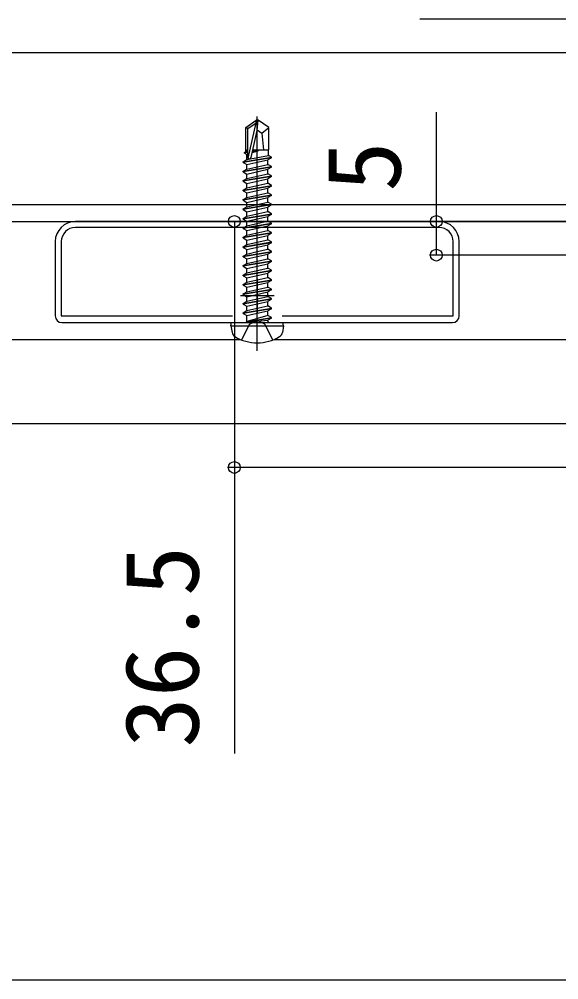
# Model space of a CAD drawing. Units: millimetres, scale not verified. Extents: x -876 to 875, y -1310 to 1303.
# Drawn here: x 551.8 to 632, y -387.5 to -245 of the extents above; entities that cross this region are included whole.
import ezdxf
from ezdxf.enums import TextEntityAlignment as Align

# ---------------------------------------------------------------- set-up
doc = ezdxf.new("R2010")
doc.units = ezdxf.units.MM
doc.header["$LTSCALE"] = 6
for name, color, linetype in [('0-2_YKK_11', 7, 'Continuous'), ('0-3_YKK_12', 2, 'Continuous'), ('0-4_YKK_13', 4, 'Continuous'), ('0-5_YKK_D', 6, 'Continuous'), ('0-7_YSS_K', 3, 'Continuous')]:
    doc.layers.add(name, color=color, linetype=linetype)
doc.styles.add('ＭＳ ゴシック', font='')
doc.styles.get('ＭＳ ゴシック').set_extended_font_data('MS Gothic')

msp = doc.modelspace()

# ---------------------------------------------------------------- linework, layer by layer
at = {"layer": '0-2_YKK_11'}
for p, q in [((614.172, -274.997), (560.172, -274.997)), ((614.172, -275.896), (560.172, -275.896)), ((557.172, -277.997), (557.172, -288.997)), ((617.172, -288.997), (617.172, -277.997)), ((587.172, -283.497), (587.172, -288.497)), ((584.672, -285.997), (589.672, -285.997)), ((558.172, -289.997), (616.172, -289.997))]:
    msp.add_line(p, q, dxfattribs=at)
for points in [[(558.072, -277.996), (558.072, -288.997), (583.479, -288.997)], [(590.865, -288.997), (616.272, -288.997), (616.272, -277.996)]]:
    msp.add_lwpolyline(points, dxfattribs=at)
for centre, radius, start, end in [((560.172, -277.997), 3, 90.00001, 179.99999), ((614.172, -277.997), 3, 0.00001, 89.99999), ((560.172, -277.996), 2.1, 90.00001, 179.99999), ((614.172, -277.996), 2.1, 0.00001, 89.99999), ((558.172, -288.997), 1, 180.00001, 269.99999), ((616.172, -288.997), 1, 270.00001, 359.99999)]:
    msp.add_arc(centre, radius, start, end, dxfattribs=at)
at = {"layer": '0-3_YKK_12'}
for p, q in [((678.772, -249.997), (-271.228, -249.997)), ((426.272, -272.497), (651.272, -272.497)), ((492.972, -292.497), (584.672, -292.497)), ((589.672, -292.497), (651.272, -292.497))]:
    msp.add_line(p, q, dxfattribs=at)
msp.add_lwpolyline([(-271.228, -274.997), (678.772, -274.997), (678.772, -249.997)], dxfattribs=at)
at = {"layer": '0-4_YKK_13'}
for p, q in [((585.472, -261.042), (587.022, -259.997)), ((585.829, -265.606), (587.022, -260.358)), ((587.322, -259.997), (587.022, -259.997)), ((587.022, -260.358), (587.022, -259.997)), ((587.172, -294.197), (587.172, -259.45)), ((587.172, -261.503), (587.172, -259.997)), ((587.172, -261.503), (587.322, -259.997)), ((588.872, -261.042), (587.322, -259.997)), ((585.472, -264.397), (585.472, -261.042)), ((585.472, -261.042), (585.772, -261.202)), ((586.262, -265.503), (587.172, -261.503)), ((587.872, -261.897), (588.872, -261.042)), ((588.872, -264.397), (588.872, -261.042)), ((585.272, -264.747), (585.772, -264.663)), ((585.772, -264.763), (585.272, -264.847)), ((585.272, -264.847), (585.622, -265.049)), ((585.472, -264.397), (585.772, -264.397)), ((585.492, -264.62), (585.492, -264.397)), ((585.772, -264.587), (585.492, -264.62)), ((585.622, -265.049), (585.772, -265.001)), ((585.622, -265.829), (585.622, -265.049)), ((586.424, -264.793), (587.33, -264.503)), ((587.33, -264.503), (586.456, -264.649)), ((586.48, -264.545), (587.33, -264.403)), ((586.514, -264.397), (588.872, -264.397)), ((588.852, -265.204), (588.852, -264.397)), ((585.072, -266.147), (589.272, -265.447)), ((589.272, -265.547), (585.072, -266.247)), ((585.072, -266.247), (585.622, -266.564)), ((585.622, -265.829), (588.852, -265.204)), ((585.622, -266.564), (588.722, -265.864)), ((589.272, -265.547), (588.722, -265.864)), ((588.722, -266.529), (588.722, -265.864)), ((585.072, -267.547), (589.272, -266.847)), ((589.272, -266.947), (585.072, -267.647)), ((585.072, -267.647), (585.622, -267.964)), ((585.622, -267.229), (588.722, -266.529)), ((585.622, -267.229), (585.622, -266.564)), ((585.622, -267.964), (588.722, -267.264)), ((589.272, -266.947), (588.722, -267.264)), ((588.722, -267.929), (588.722, -267.264)), ((585.072, -268.947), (589.272, -268.247)), ((589.272, -268.347), (585.072, -269.047)), ((585.072, -269.047), (585.622, -269.364)), ((585.622, -268.629), (588.722, -267.929)), ((585.622, -268.629), (585.622, -267.964)), ((585.622, -269.364), (588.722, -268.664)), ((589.272, -268.347), (588.722, -268.664)), ((588.722, -269.329), (588.722, -268.664)), ((585.072, -270.347), (589.272, -269.647)), ((589.272, -269.747), (585.072, -270.447)), ((585.072, -270.447), (585.622, -270.764)), ((585.622, -270.029), (588.722, -269.329)), ((585.622, -270.029), (585.622, -269.364)), ((585.622, -270.764), (588.722, -270.064)), ((585.622, -271.429), (588.722, -270.729)), ((589.272, -269.747), (588.722, -270.064)), ((588.722, -270.729), (588.722, -270.064)), ((589.272, -271.147), (585.072, -271.847)), ((585.072, -271.747), (585.622, -271.429)), ((585.072, -271.847), (585.072, -271.747)), ((585.072, -271.847), (585.622, -272.164)), ((585.622, -271.429), (585.622, -270.764)), ((585.622, -272.829), (588.722, -272.129)), ((589.272, -271.147), (588.722, -271.464)), ((588.722, -272.129), (588.722, -271.464)), ((589.272, -271.147), (589.272, -271.047)), ((589.272, -272.547), (585.072, -273.247)), ((585.072, -273.147), (585.622, -272.829)), ((585.072, -273.247), (585.072, -273.147)), ((585.072, -273.247), (585.622, -273.564)), ((585.622, -274.229), (588.722, -273.529)), ((589.272, -272.547), (588.722, -272.864)), ((588.722, -273.529), (588.722, -272.864)), ((589.272, -272.547), (589.272, -272.447)), ((589.272, -273.947), (585.072, -274.647)), ((585.072, -274.547), (585.622, -274.229)), ((585.072, -274.647), (585.072, -274.547)), ((585.072, -274.647), (585.622, -274.964)), ((585.622, -274.964), (588.722, -274.264)), ((589.272, -273.947), (588.722, -274.264)), ((588.722, -274.929), (588.722, -274.264)), ((589.272, -273.947), (589.272, -273.847)), ((585.072, -275.947), (589.272, -275.247)), ((589.272, -275.347), (585.072, -276.047)), ((585.072, -275.947), (585.622, -275.629)), ((585.072, -276.047), (585.072, -275.947)), ((585.072, -276.047), (585.622, -276.364)), ((585.622, -277.029), (588.722, -276.329)), ((589.272, -275.347), (588.722, -275.664)), ((588.722, -276.329), (588.722, -275.664)), ((589.272, -276.647), (588.722, -276.329)), ((589.272, -275.347), (589.272, -275.247)), ((589.272, -276.747), (585.072, -277.447)), ((585.072, -277.347), (585.622, -277.029)), ((585.072, -277.447), (585.622, -277.764)), ((585.622, -277.764), (588.722, -277.064)), ((585.622, -278.429), (585.622, -277.764)), ((589.272, -276.747), (588.722, -277.064)), ((589.272, -278.047), (588.722, -277.729)), ((589.272, -276.747), (589.272, -276.647)), ((589.272, -278.147), (585.072, -278.847)), ((585.072, -278.747), (585.622, -278.429)), ((585.072, -278.847), (585.622, -279.164)), ((585.622, -278.429), (587.172, -278.079)), ((585.622, -279.164), (588.722, -278.464)), ((585.622, -279.829), (585.622, -279.164)), ((589.272, -278.147), (588.722, -278.464)), ((589.272, -279.447), (588.722, -279.129)), ((589.272, -278.147), (589.272, -278.047)), ((589.272, -279.547), (585.072, -280.247)), ((585.072, -280.147), (585.622, -279.829)), ((585.072, -280.247), (585.622, -280.564)), ((585.622, -279.829), (587.172, -279.479)), ((585.622, -280.564), (588.722, -279.864)), ((585.622, -281.229), (585.622, -280.564)), ((589.272, -279.547), (588.722, -279.864)), ((589.272, -280.847), (588.722, -280.529)), ((589.272, -279.547), (589.272, -279.447)), ((589.272, -280.947), (585.072, -281.647)), ((585.072, -281.547), (585.622, -281.229)), ((585.072, -281.647), (585.622, -281.964)), ((585.622, -281.229), (587.172, -280.879)), ((585.622, -281.964), (588.722, -281.264)), ((585.622, -282.629), (585.622, -281.964)), ((587.172, -282.279), (588.722, -281.929)), ((589.272, -280.947), (588.722, -281.264)), ((588.722, -281.929), (588.722, -281.264)), ((589.272, -282.247), (588.722, -281.929)), ((589.272, -280.947), (589.272, -280.847)), ((585.072, -282.947), (589.272, -282.247)), ((589.272, -282.347), (585.072, -283.047)), ((585.072, -283.047), (585.072, -282.947)), ((585.072, -283.047), (585.622, -283.364)), ((585.622, -283.364), (588.722, -282.664)), ((585.622, -284.029), (585.622, -283.364)), ((589.272, -282.347), (588.722, -282.664)), ((588.722, -283.329), (588.722, -282.664)), ((589.272, -283.647), (588.722, -283.329)), ((589.272, -282.347), (589.272, -282.247)), ((585.072, -284.347), (589.272, -283.647)), ((589.272, -283.747), (585.072, -284.447)), ((585.072, -284.447), (585.072, -284.347)), ((585.072, -284.447), (585.622, -284.764)), ((585.622, -284.764), (588.722, -284.064)), ((585.622, -285.429), (585.622, -284.764)), ((589.272, -283.747), (588.722, -284.064)), ((588.722, -284.729), (588.722, -284.064)), ((589.272, -285.047), (588.722, -284.729)), ((589.272, -283.747), (589.272, -283.647)), ((585.072, -285.747), (589.272, -285.047)), ((589.272, -285.147), (585.072, -285.847)), ((585.072, -285.847), (585.072, -285.747)), ((585.072, -285.847), (585.622, -286.164)), ((585.622, -286.164), (588.722, -285.464)), ((585.622, -286.829), (585.622, -286.164)), ((589.272, -285.147), (588.722, -285.464)), ((588.722, -286.129), (588.722, -285.464)), ((589.272, -286.447), (588.722, -286.129)), ((589.272, -285.147), (589.272, -285.047)), ((585.072, -287.147), (589.272, -286.447)), ((589.272, -286.547), (585.072, -287.247)), ((585.072, -287.247), (585.072, -287.147)), ((585.072, -287.247), (585.622, -287.564)), ((585.072, -288.547), (589.272, -287.847)), ((585.622, -287.564), (588.722, -286.864)), ((585.622, -288.229), (588.722, -287.529)), ((585.622, -288.229), (585.622, -287.564)), ((589.272, -286.547), (588.722, -286.864)), ((588.722, -287.529), (588.722, -286.864)), ((589.272, -287.847), (588.722, -287.529)), ((589.272, -286.547), (589.272, -286.447)), ((589.272, -287.947), (589.272, -287.847)), ((589.272, -287.947), (585.072, -288.647)), ((585.072, -288.547), (585.622, -288.229)), ((585.072, -288.647), (585.072, -288.547)), ((585.072, -288.647), (585.622, -288.964)), ((585.622, -288.964), (588.722, -288.264)), ((585.622, -289.797), (585.622, -288.964)), ((588.722, -288.929), (585.672, -289.847)), ((585.672, -289.847), (589.272, -289.247)), ((589.272, -287.947), (588.722, -288.264)), ((588.722, -288.929), (588.722, -288.264)), ((589.272, -289.247), (588.722, -288.929)), ((589.272, -289.347), (589.272, -289.247)), ((589.272, -289.347), (589.272, -289.247)), ((583.26, -290.497), (583.348, -289.997)), ((583.26, -290.497), (583.432, -291.471)), ((583.26, -290.497), (591.084, -290.497)), ((583.348, -289.997), (590.995, -289.997)), ((589.272, -289.347), (585.672, -289.947)), ((585.672, -289.947), (588.722, -289.664)), ((585.672, -289.947), (585.672, -289.847)), ((589.272, -289.347), (588.722, -289.664)), ((588.722, -289.797), (588.722, -289.664)), ((591.084, -290.497), (590.912, -291.471)), ((591.084, -290.497), (590.995, -289.997))]:
    msp.add_line(p, q, dxfattribs=at)
for points in [[(585.772, -265.448), (585.772, -261.202), (587.022, -260.358)], [(587.172, -261.396), (587.872, -261.897), (588.122, -264.397)], [(585.272, -264.847), (585.272, -264.747), (585.492, -264.62)], [(587.33, -264.503), (587.33, -264.403), (586.49, -264.502)], [(585.072, -266.247), (585.072, -266.147), (585.622, -265.829)], [(589.272, -265.547), (589.272, -265.447), (588.852, -265.204)], [(585.072, -267.647), (585.072, -267.547), (585.622, -267.229)], [(589.272, -266.947), (589.272, -266.847), (588.722, -266.529)], [(585.072, -269.047), (585.072, -268.947), (585.622, -268.629)], [(589.272, -268.347), (589.272, -268.247), (588.722, -267.929)], [(585.072, -270.447), (585.072, -270.347), (585.622, -270.029)], [(585.072, -271.747), (589.272, -271.047), (588.722, -270.729)], [(589.272, -269.747), (589.272, -269.647), (588.722, -269.329)], [(585.072, -273.147), (589.272, -272.447), (588.722, -272.129)], [(585.622, -272.829), (585.622, -272.164), (588.722, -271.464)], [(585.072, -274.547), (589.272, -273.847), (588.722, -273.529)], [(585.622, -274.229), (585.622, -273.564), (588.722, -272.864)], [(585.622, -275.629), (588.423, -274.997), (588.722, -274.929)], [(585.622, -275.629), (585.622, -274.997), (585.622, -274.964)], [(589.272, -275.247), (588.839, -274.997), (588.722, -274.929)], [(585.622, -277.029), (585.622, -276.364), (588.722, -275.664)], [(585.072, -277.447), (585.072, -277.347), (589.272, -276.647)], [(587.172, -278.079), (588.722, -277.729), (588.722, -277.064)], [(585.072, -278.847), (585.072, -278.747), (589.272, -278.047)], [(587.172, -279.479), (588.722, -279.129), (588.722, -278.464)], [(585.072, -280.247), (585.072, -280.147), (589.272, -279.447)], [(587.172, -280.879), (588.722, -280.529), (588.722, -279.864)], [(585.072, -281.647), (585.072, -281.547), (589.272, -280.847)], [(585.072, -282.947), (585.622, -282.629), (587.172, -282.279)], [(585.072, -284.347), (585.622, -284.029), (588.722, -283.329)], [(585.072, -285.747), (585.622, -285.429), (588.722, -284.729)], [(585.072, -287.147), (585.622, -286.829), (588.722, -286.129)], [(584.872, -292.576), (586.027, -290.259), (587.172, -289.651)], [(589.472, -292.576), (588.317, -290.259), (587.172, -289.651)]]:
    msp.add_lwpolyline(points, dxfattribs=at)
for centre, radius, start, end in [((586.02, -265.448), 0.248, 180, 347.19096), ((585.422, -289.797), 0.2, 270, 0), ((588.922, -289.797), 0.2, 180, 270), ((584.318, -291.315), 0.9, 190, 239.36409), ((587.172, -286.497), 6.5, 239.36409, 300.63591), ((590.025, -291.315), 0.9, 300.63591, 350)]:
    msp.add_arc(centre, radius, start, end, dxfattribs=at)
at = {"layer": '0-5_YKK_D'}
for p, q in [((653.268, -274.997), (582.772, -274.997)), ((653.268, -274.997), (612.772, -274.997)), ((653.268, -279.997), (612.772, -279.997)), ((653.268, -311.497), (582.772, -311.497))]:
    msp.add_line(p, q, dxfattribs=at)
for points in [[(683.272, -244.997), (653.772, -244.997), (611.329, -244.997)], [(613.772, -279.997), (613.772, -274.997), (613.772, -258.803)], [(583.772, -274.997), (583.772, -311.497), (583.772, -353.94)]]:
    msp.add_lwpolyline(points, dxfattribs=at)
for centre in [(583.772, -274.997), (613.772, -274.997), (613.772, -279.997), (583.772, -311.497)]:
    msp.add_circle(centre, 0.875, dxfattribs=at)
at = {"layer": '0-7_YSS_K'}
for p, q in [((-216.228, -304.997), (808, -304.997)), ((-133.728, -387.497), (805, -387.497))]:
    msp.add_line(p, q, dxfattribs=at)

# ---------------------------------------------------------------- texts
at = {"layer": '0-5_YKK_D', "style": 'ＭＳ ゴシック'}
for s, p in [('5', (611.772, -270.604)), ('36.5', (581.772, -353.048))]:
    msp.add_text(s, height=11, rotation=90, dxfattribs=at).set_placement(p, align=Align.BOTTOM_LEFT)

doc.saveas('drawing.dxf')
